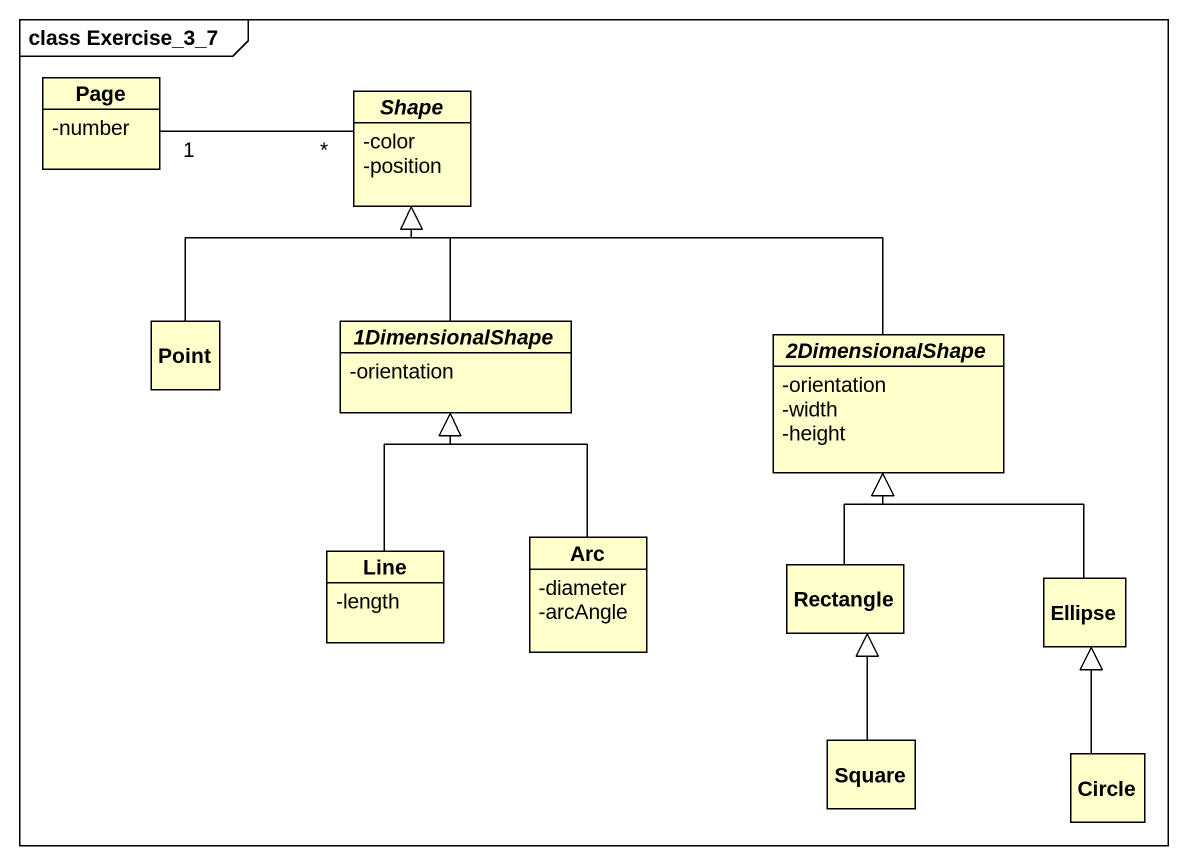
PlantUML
@startuml
mainframe class Exercise_3_7
hide circle
hide empty members
skinparam classAttributeIconSize 0
class "Page" as Page_ {
  -number
}
abstract class Shape {
  -color
  -position
}
class Point
abstract class "1DimensionalShape" as c1DimensionalShape {
  -orientation
}
abstract class "2DimensionalShape" as c2DimensionalShape {
  -orientation
  -width
  -height
}
class Arc {
  -diameter
  -arcAngle
}
class Line {
  -length
}
class "Rectangle" as Rectangle_
class Ellipse
class Square
class "Circle" as Circle_
Page_ "1" -right- "*" Shape
Point -up-|> Shape
c1DimensionalShape -up-|> Shape
c2DimensionalShape -left-|> Shape
Arc -up-|> c1DimensionalShape
Line -up-|> c1DimensionalShape
Rectangle_ -up-|> c2DimensionalShape
Ellipse -up-|> c2DimensionalShape
Square -up-|> Rectangle_
Circle_ -up-|> Ellipse
@enduml
